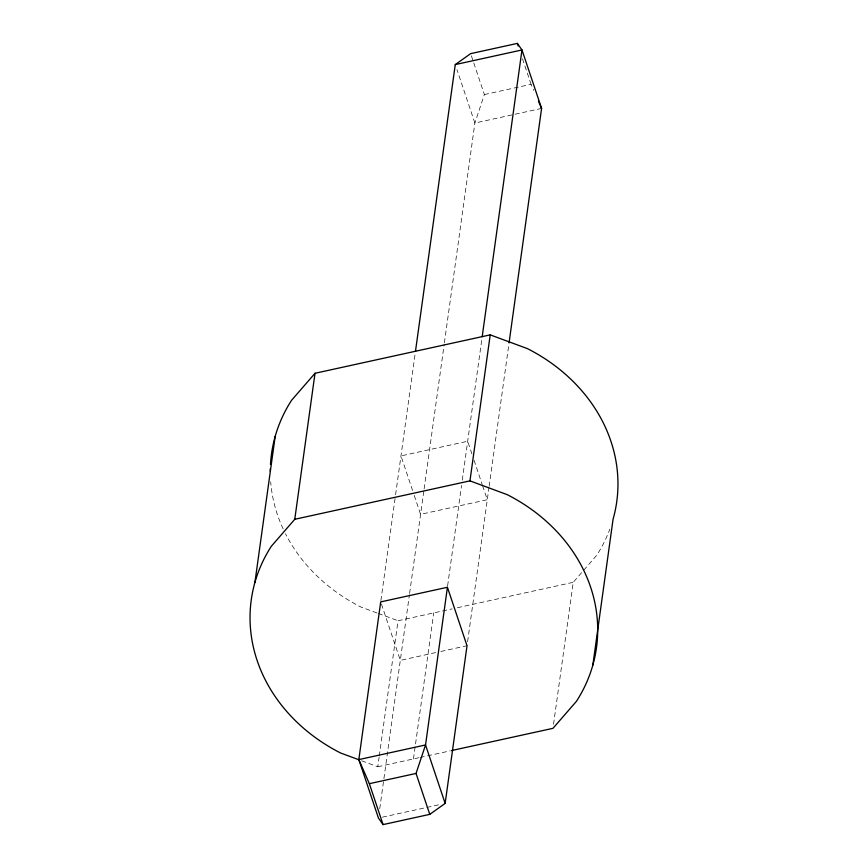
<?xml version="1.0" encoding="UTF-8"?>
<svg xmlns="http://www.w3.org/2000/svg" width="868" height="868" viewBox="0 0 868 868"><rect width="100%" height="100%" fill="white"/><g stroke="black" fill="none" stroke-linecap="round" stroke-linejoin="round"><path stroke-width="0.65" stroke-dasharray="4.34 3.25" d="M380.889 600.558L395.396 496.073M395.58 494.738L415.284 352.701M361.674 760.791L377.786 766.748L379.088 757.373M379.273 756.028L398.043 620.739L452.141 608.869M379.739 808.683L409.425 594.71M409.609 593.376L423.931 490.225M424.116 488.879L444.199 344.151M444.383 342.817L474.883 123.039L484.377 94.558L470.651 53.642M413.461 758.925L433.718 612.916M447.606 585.933L461.548 485.462M462.286 480.113L482 338.075M467.592 641.702L488.966 487.653M489.151 486.319L508.865 344.271M553.534 724.313L573.238 582.32L596.728 555.27A174.262 150.153 7.9 0 0 609.824 529.154M484.377 94.558L531.075 84.315L533.701 90.337M541.589 108.413L474.883 123.039L456.969 69.668M457.414 607.719L573.238 582.32M435.638 652.606L400.322 660.353L381.139 603.173M440.868 651.456L467.027 645.727M377.786 766.748L418.723 757.764M420.036 757.482L450.308 750.842M382.365 817.179L439.913 804.56M376.972 612.949L360.871 606.992A174.262 150.153 7.9 0 1 285.474 533.733M378.22 613.405L398.043 620.739M522.493 58.742L531.075 84.315M471.942 453.964L467.678 441.259L400.973 455.895L412.908 491.472M474.08 460.322L482.174 484.463M482.597 485.733L487.295 499.718L420.579 514.344L413.331 492.742M283.152 528.948A174.262 150.153 7.9 0 1 270.686 481.838"/><path stroke-width="1.3" d="M254.921 582.417L275.178 436.409M359.2 759.88L340.603 753.001A174.262 150.153 7.9 0 1 271.272 546.341L294.762 519.292L315.019 373.283L490.214 334.864L527.397 348.611A174.262 150.153 7.9 0 1 613.079 519.194L592.822 665.203M415.468 351.366L455.266 64.59L470.651 53.642L517.339 43.4L521.983 49.953L541.589 108.413L509.049 342.925M447.421 587.267L425.537 744.961L416.043 773.442L429.769 814.358L383.07 824.6L378.437 818.047L358.831 759.587L380.705 601.904L447.421 587.267L467.027 645.727L445.154 803.41L429.769 814.358M482.185 336.73L521.983 49.953L455.266 64.59M294.762 519.292L469.957 480.872L490.214 334.864M315.019 373.283L291.529 400.332A174.262 150.153 7.9 0 0 270.49 464.488M451.631 750.549L552.981 728.328L576.471 701.279A174.262 150.153 7.9 0 0 507.129 494.619L469.957 480.872M445.154 803.41L425.537 744.961L358.831 759.587L369.345 783.685L416.043 773.442M538.431 101.187L541.589 108.413M517.339 43.4L518.207 45.961M369.345 783.685L383.07 824.6M270.295 471.259A174.262 150.153 7.9 0 1 270.328 468.557"/></g></svg>
